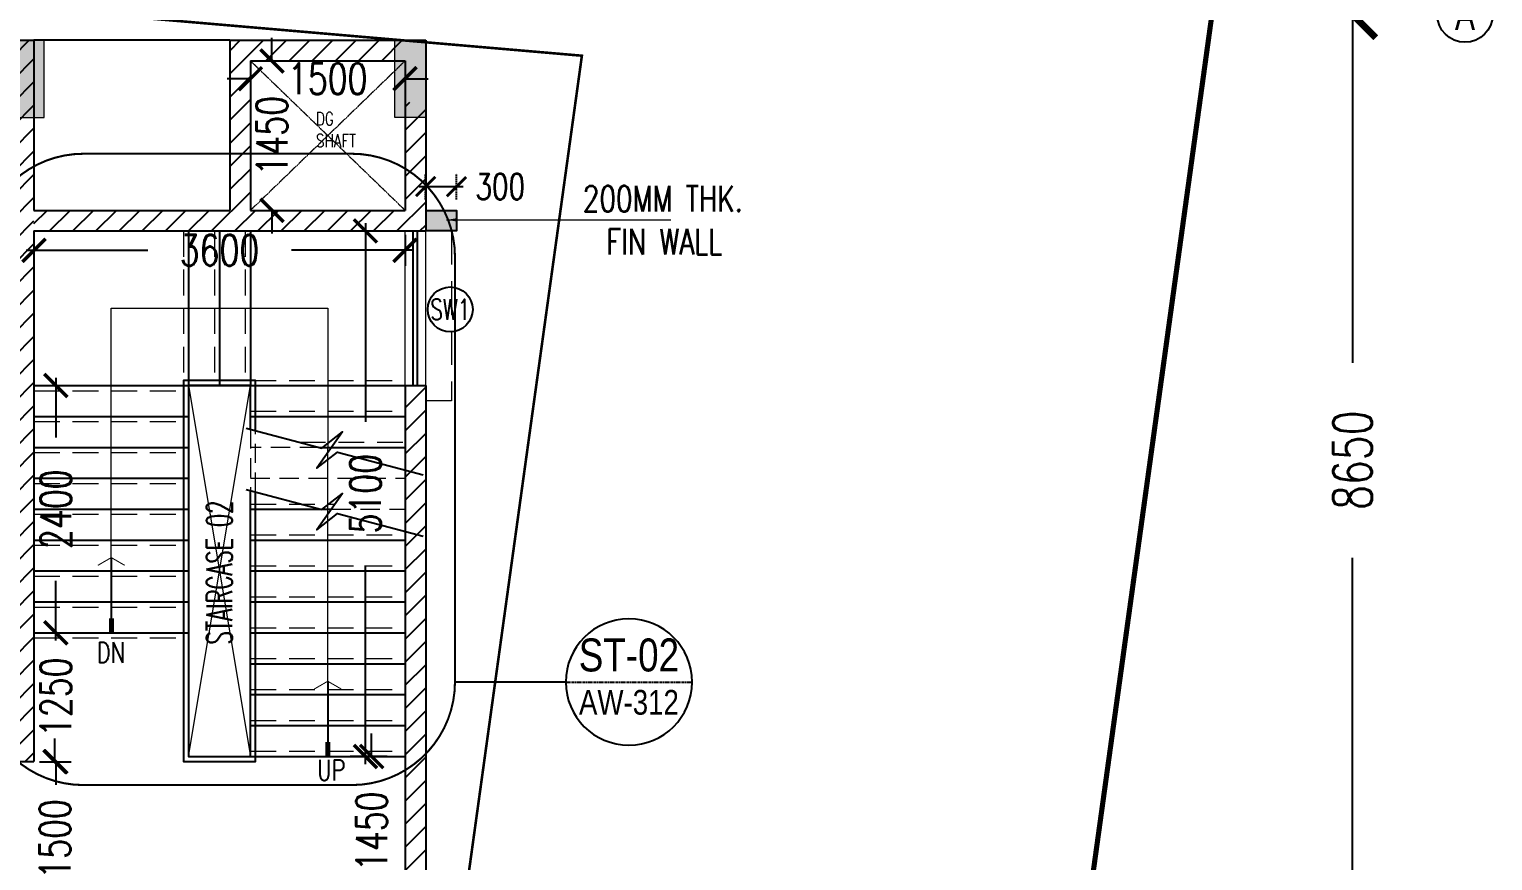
# Model space of a CAD drawing. Header units: millimetres. Extents: x -2076597 to 16308595, y -4402071 to 17875273.
# Drawn here: x -2023644 to -2009447, y -4207072 to -4199003 of the extents above; entities that cross this region are included whole.
import ezdxf
from ezdxf.enums import TextEntityAlignment as Align
from ezdxf.lldxf.tags import DXFTag

# ---------------------------------------------------------------- set-up
doc = ezdxf.new("R2010")
doc.units = ezdxf.units.MM
for name, pattern in [('CENTER', [50.8, 31.75, -6.35, 6.35, -6.35]), ('CONTINULUS', [0]), ('DASHDOT', [1, 0.5, -0.25, 0, -0.25]), ('DASHED', [19.05, 12.7, -6.35]), ('DASHED2', [0.375, 0.25, -0.125])]:
    doc.linetypes.add(name, pattern=pattern)
for name, color, linetype, lineweight in [('A- GLAZING', 5, 'Continuous', 9), ('A- LIGHT LINE', 8, 'Continuous', 9), ('A- SHAFT', 8, 'Continuous', 9), ('A-BOUNDARY LINES', 4, 'Continuous', 25), ('A-COL HATCH', 252, 'Continuous', 9), ('A-DETL-GENF', 92, 'Continuous', 9), ('A-FOR AREAS', 21, 'Continuous', 25), ('S-COL HATCH', 251, 'Continuous', 9), ('S-COLS', 7, 'Continuous', 9)]:
    doc.layers.add(name, color=color, linetype=linetype, lineweight=lineweight)
for name, color, linetype in [('A- STAIRSCASE', 1, 'Continuous'), ('A-ARROW', 8, 'Continuous'), ('A-DIMS', 4, 'Continuous'), ('A-GRID', 8, 'CENTER'), ('A-GRIDTXT', 1, 'Continuous'), ('A-PARAPET WALL', 4, 'Continuous'), ('A-PODIUM LYT ARCH', 85, 'Continuous'), ('A-RAILING', 3, 'Continuous'), ('a-ref', 5, 'Continuous'), ('A-REFS', 3, 'DASHED'), ('A-REV CLOUD', 2, 'DASHED'), ('A-SCHED', 1, 'Continuous'), ('A-SETBACK', 3, 'Continuous'), ('A-SITE BOUNDARY', 7, 'CENTER'), ('A-TXTROOM', 3, 'Continuous'), ('A-WALL', 2, 'Continuous'), ('A-WALL HATCH', 8, 'Continuous')]:
    doc.layers.add(name, color=color, linetype=linetype)
doc.styles.add('ARIAL', font='arial.ttf')
doc.styles.add('ARIAL-GRID', font='arial.ttf', dxfattribs={"width": 0.7, "height": 15})
doc.styles.add('DIM 100', font='romans.shx', dxfattribs={"width": 0.8})
doc.styles.add('ROMANS', font='romans.shx', dxfattribs={"width": 0.75})
tags = doc.linetypes.add('DASHEDX2', pattern=[1.5, 1, -0.5]).pattern_tags.tags
tags[6:7] = [DXFTag(74, 4), DXFTag(75, 0), DXFTag(340, '0'), DXFTag(46, 1.0), DXFTag(50, 0.0), DXFTag(44, 0.0), DXFTag(45, 0.0)]
tags[4:5] = [DXFTag(74, 4), DXFTag(75, 0), DXFTag(340, '0'), DXFTag(46, 1.0), DXFTag(50, 0.0), DXFTag(44, 0.0), DXFTag(45, 0.0)]
doc.dimstyles.new('1_100 MJR', dxfattribs={"dimscale": 100, "dimtxt": 1.75, "dimasz": 1, "dimexe": 1, "dimexo": 0, "dimgap": 0.09, "dimtad": 0, "dimdsep": 46, "dimtxsty": 'DIM 100', "dimblk": 'ARCHTICK', "dimcen": 0.09, "dimdle": 1, "dimclrd": 8, "dimclre": 8, "dimclrt": 256, "dimazin": 0, "dimtfac": 1, "dimtofl": 0, "dimtmove": 1, "dimatfit": 3, "dimfxl": 0, "dimtolj": 1, "dimtzin": 0, "dimlwd": -1, "dimlwe": -1, "dimarcsym": 0})
doc.dimstyles.new('DIMB-200', dxfattribs={"dimscale": 150, "dimtxt": 2.5, "dimasz": 3, "dimexe": 1.5, "dimexo": 0, "dimgap": 3, "dimtad": 0, "dimtoh": 1, "dimdec": 0, "dimzin": 0, "dimdsep": 46, "dimtxsty": 'ROMANS', "dimblk": 'ARCHTICK', "dimcen": 3, "dimdle": 0.75, "dimclrd": 8, "dimclre": 8, "dimclrt": 4, "dimazin": 0, "dimtfac": 1, "dimtdec": 0, "dimtix": 1, "dimtofl": 0, "dimtmove": 2, "dimatfit": 3, "dimldrblk": 'DOT', "dimfxl": 0, "dimtolj": 1, "dimtzin": 0, "dimarcsym": 0})
doc.dimstyles.new('DIMM-100', dxfattribs={"dimscale": 150, "dimtxt": 2, "dimasz": 1.5, "dimexe": 1, "dimexo": 0, "dimgap": 2, "dimtad": 0, "dimtoh": 1, "dimdec": 0, "dimzin": 0, "dimdsep": 46, "dimtxsty": 'ROMANS', "dimblk": 'ARCHTICK', "dimcen": 1.5, "dimdle": 0.5, "dimclrd": 8, "dimclre": 8, "dimclrt": 256, "dimazin": 0, "dimtfac": 1, "dimtdec": 0, "dimtix": 1, "dimtofl": 0, "dimtmove": 2, "dimatfit": 3, "dimldrblk": 'DOT', "dimfxl": 0, "dimtolj": 1, "dimtzin": 0, "dimarcsym": 0})
pattern_1 = [(45, (-2740619.58, -3221090.15), (-112.253202, 112.253202), [])]

# ---------------------------------------------------------------- blocks, each defined once
blk = doc.blocks.new('_ArchTick')
at = {"color": 0, "linetype": 'ByBlock', "const_width": 0.15}
blk.add_lwpolyline([(-0.5, -0.5), (0.5, 0.5)], dxfattribs=at)
blk = doc.blocks.new('*D63')
at = {"color": 8, "lineweight": -2, "transparency": 16777216}
for p, q in [((-3821899, -18339158), (-3821899, -18338908)), ((-3821599, -18339158), (-3821599, -18338908))]:
    blk.add_line(p, q, dxfattribs=at)
at = {"color": 8, "linetype": 'CONTINULUS', "lineweight": -2, "transparency": 16777216}
blk.add_line((-3821961, -18339033), (-3821536, -18339033), dxfattribs=at)
at = {"layer": 'Defpoints', "color": 0, "transparency": 16777216}
for p in [(-3821599, -18339033), (-3821899, -18339263), (-3821599, -18339463)]:
    blk.add_point(p, dxfattribs=at)
at = {"color": 8, "lineweight": -2, "transparency": 16777216, "xscale": 187.5, "yscale": 187.5, "zscale": 187.5, "rotation": 180}
blk.add_blockref('_ArchTick', (-3821899, -18339033), dxfattribs=at)
at = {"color": 8, "lineweight": -2, "transparency": 16777216, "xscale": 187.5, "yscale": 187.5, "zscale": 187.5}
blk.add_blockref('_ArchTick', (-3821599, -18339033), dxfattribs=at)
at = {"color": 4, "transparency": 16777216, "insert": (-3821175, -18339033), "char_height": 250, "attachment_point": 5, "style": 'ROMANS'}
blk.add_mtext('\\A1;300', dxfattribs=at)
blk = doc.blocks.new('_Dot')
at = {"color": 0, "linetype": 'ByBlock', "lineweight": -2}
blk.add_line((-0.5, 0), (-1, 0), dxfattribs=at)
at = {"color": 0, "linetype": 'ByBlock', "const_width": 0.5}
blk.add_lwpolyline([(-0.25, 0, 1), (0.25, 0, 1)], format="xyb", close=True, dxfattribs=at)
blk = doc.blocks.new('shafts')
at = {"layer": 'A- SHAFT', "linetype": 'DASHED2', "ltscale": 2.5}
for p, q in [((719122, -979670), (720622, -978220)), ((720622, -979670), (719122, -978220))]:
    blk.add_line(p, q, dxfattribs=at)
at = {"layer": 'A-TXTROOM', "insert": (719757, -978717, 0), "char_height": 128, "width": 1088.76, "attachment_point": 1, "style": 'ROMANS'}
blk.add_mtext('DG \\PSHAFT', dxfattribs=at)
blk = doc.blocks.new('Family - ___-240295-0_ ground floor')
at = {"layer": 'A-SETBACK', "linetype": 'DASHDOT', "lineweight": -2, "ltscale": 2000, "const_width": 25}
blk.add_lwpolyline([(76480, 233663), (47866, 236124), (29166, 193452), (70915, 193452)], close=True, dxfattribs=at)
at = {"layer": 'A-SITE BOUNDARY', "ltscale": 100, "const_width": 50}
blk.add_lwpolyline([(83289, 239099), (44096, 242471), (19986, 187452), (76141, 187452)], close=True, dxfattribs=at)
blk = doc.blocks.new('*D534')
at = {"layer": 'A-DIMS', "color": 8, "lineweight": -2, "transparency": 16777216}
for p, q in [((-2021289, -4199311), (-2021289, -4199086)), ((-2021439, -4199311), (-2021139, -4199311)), ((-2021439, -4200761), (-2021139, -4200761)), ((-2021289, -4200761), (-2021289, -4200986))]:
    blk.add_line(p, q, dxfattribs=at)
at = {"layer": 'Defpoints', "color": 0, "transparency": 16777216}
for p in [(-2021498, -4199311), (-2021289, -4199311), (-2021498, -4200761)]:
    blk.add_point(p, dxfattribs=at)
at = {"layer": 'A-DIMS', "color": 8, "lineweight": -2, "transparency": 16777216, "xscale": 225, "yscale": 225, "zscale": 225}
for p, rotation in [((-2021289, -4199311), 270), ((-2021289, -4200761), 90)]:
    blk.add_blockref('_ArchTick', p, dxfattribs=dict(at, rotation=rotation))
at = {"layer": 'A-DIMS', "transparency": 16777216, "insert": (-2021289, -4200036), "char_height": 300, "attachment_point": 5, "rotation": 90, "style": 'ROMANS'}
blk.add_mtext('\\A1;1450', dxfattribs=at)
blk = doc.blocks.new('*D535')
at = {"layer": 'A-DIMS', "color": 8, "lineweight": -2, "transparency": 16777216}
for p, q in [((-2021498, -4199333), (-2021498, -4199633)), ((-2019998, -4199333), (-2019998, -4199633)), ((-2021498, -4199483), (-2021723, -4199483)), ((-2019998, -4199483), (-2019773, -4199483))]:
    blk.add_line(p, q, dxfattribs=at)
at = {"layer": 'Defpoints', "color": 0, "transparency": 16777216}
for p in [(-2021498, -4199311), (-2019998, -4199311), (-2019998, -4199483)]:
    blk.add_point(p, dxfattribs=at)
at = {"layer": 'A-DIMS', "color": 8, "lineweight": -2, "transparency": 16777216, "xscale": 225, "yscale": 225, "zscale": 225}
blk.add_blockref('_ArchTick', (-2021498, -4199483), dxfattribs=at)
at = {"layer": 'A-DIMS', "color": 8, "lineweight": -2, "transparency": 16777216, "xscale": 225, "yscale": 225, "zscale": 225, "rotation": 180}
blk.add_blockref('_ArchTick', (-2019998, -4199483), dxfattribs=at)
at = {"layer": 'A-DIMS', "transparency": 16777216, "insert": (-2020748, -4199483), "char_height": 300, "attachment_point": 5, "style": 'ROMANS'}
blk.add_mtext('\\A1;1500', dxfattribs=at)
blk = doc.blocks.new('*D37')
at = {"layer": 'A-BOUNDARY LINES', "color": 8, "lineweight": -2, "transparency": 16777216}
for p, q in [((725528, -986012), (725528, -989504)), ((724848, -986124), (725753, -986124)), ((725528, -994887), (725528, -991395)), ((726351, -994774), (725303, -994774))]:
    blk.add_line(p, q, dxfattribs=at)
at = {"layer": 'Defpoints', "color": 0, "transparency": 16777216}
for p in [(724848, -986124), (725528, -994774), (726351, -994774)]:
    blk.add_point(p, dxfattribs=at)
at = {"layer": 'A-BOUNDARY LINES', "color": 8, "lineweight": -2, "transparency": 16777216, "xscale": 450, "yscale": 450, "zscale": 450}
for p, rotation in [((725528, -986124), 90), ((725528, -994774), 270)]:
    blk.add_blockref('_ArchTick', p, dxfattribs=dict(at, rotation=rotation))
at = {"layer": 'A-BOUNDARY LINES', "color": 4, "transparency": 16777216, "insert": (725528, -990449), "char_height": 375, "attachment_point": 5, "rotation": 90, "style": 'ROMANS'}
blk.add_mtext('\\A1;8650', dxfattribs=at)
blk = doc.blocks.new('GRNO')
at = {"layer": 'A-GRIDTXT', "color": 8}
blk.add_circle((0, 0), 450, dxfattribs=at)
at = {"layer": 'A-GRIDTXT', "style": 'ARIAL-GRID', "width": 0.7}
blk.add_attdef('01', text='', height=350, dxfattribs=at).set_placement((0, 0), align=Align.MIDDLE_CENTER)
blk = doc.blocks.new('A$C7D9D46CB')
at = {"layer": 'A-ARROW'}
for p, q in [((275, 295), (0, 295)), ((1460, 265), (0, 265)), ((275, 235), (0, 235))]:
    blk.add_line(p, q, dxfattribs=at)
at = {"layer": 'A-ARROW', "const_width": 20}
blk.add_lwpolyline([(1310, 5), (1460, 265), (1310, 525)], dxfattribs=at)
blk = doc.blocks.new('*D285')
at = {"layer": 'A-DIMS', "color": 8, "lineweight": -2, "transparency": 16777216}
for p, q in [((-2020382, -4200886), (-2020382, -4202814)), ((-2020232, -4200961), (-2020532, -4200961)), ((-2020382, -4206136), (-2020382, -4204207)), ((-2020232, -4206061), (-2020532, -4206061))]:
    blk.add_line(p, q, dxfattribs=at)
at = {"layer": 'Defpoints', "color": 0, "transparency": 16777216}
for p in [(-2019998, -4200961), (-2020382, -4206061), (-2019998, -4206061)]:
    blk.add_point(p, dxfattribs=at)
at = {"layer": 'A-DIMS', "color": 8, "lineweight": -2, "transparency": 16777216, "xscale": 225, "yscale": 225, "zscale": 225}
for p, rotation in [((-2020382, -4200961), 90), ((-2020382, -4206061), 270)]:
    blk.add_blockref('_ArchTick', p, dxfattribs=dict(at, rotation=rotation))
at = {"layer": 'A-DIMS', "transparency": 16777216, "insert": (-2020382, -4203511), "char_height": 300, "attachment_point": 5, "rotation": 90, "style": 'ROMANS'}
blk.add_mtext('\\A1;5100', dxfattribs=at)
blk = doc.blocks.new('*D286')
at = {"layer": 'A-DIMS', "color": 8, "lineweight": -2, "transparency": 16777216}
for p, q in [((-2023598, -4200998), (-2023598, -4201298)), ((-2019998, -4200998), (-2019998, -4201298)), ((-2023673, -4201148), (-2022494, -4201148)), ((-2019923, -4201148), (-2021101, -4201148))]:
    blk.add_line(p, q, dxfattribs=at)
at = {"layer": 'Defpoints', "color": 0, "transparency": 16777216}
for p in [(-2023598, -4200961), (-2019998, -4200961), (-2023598, -4201148)]:
    blk.add_point(p, dxfattribs=at)
at = {"layer": 'A-DIMS', "color": 8, "lineweight": -2, "transparency": 16777216, "xscale": 225, "yscale": 225, "zscale": 225, "rotation": 180}
blk.add_blockref('_ArchTick', (-2023598, -4201148), dxfattribs=at)
at = {"layer": 'A-DIMS', "color": 8, "lineweight": -2, "transparency": 16777216, "xscale": 225, "yscale": 225, "zscale": 225}
blk.add_blockref('_ArchTick', (-2019998, -4201148), dxfattribs=at)
at = {"layer": 'A-DIMS', "transparency": 16777216, "insert": (-2021798, -4201148), "char_height": 300, "attachment_point": 5, "style": 'ROMANS'}
blk.add_mtext('\\A1;3600', dxfattribs=at)
blk = doc.blocks.new('*D287')
at = {"layer": 'A-DIMS', "color": 8, "lineweight": -2, "transparency": 16777216}
for p, q in [((-2023386, -4202386), (-2023386, -4202964)), ((-2023536, -4202461), (-2023236, -4202461)), ((-2023386, -4204936), (-2023386, -4204357)), ((-2023536, -4204861), (-2023236, -4204861))]:
    blk.add_line(p, q, dxfattribs=at)
at = {"layer": 'Defpoints', "color": 0, "transparency": 16777216}
for p in [(-2023598, -4202461), (-2023598, -4204861), (-2023386, -4204861)]:
    blk.add_point(p, dxfattribs=at)
at = {"layer": 'A-DIMS', "color": 8, "lineweight": -2, "transparency": 16777216, "xscale": 225, "yscale": 225, "zscale": 225}
for p, rotation in [((-2023386, -4202461), 90), ((-2023386, -4204861), 270)]:
    blk.add_blockref('_ArchTick', p, dxfattribs=dict(at, rotation=rotation))
at = {"layer": 'A-DIMS', "transparency": 16777216, "insert": (-2023386, -4203661), "char_height": 300, "attachment_point": 5, "rotation": 90, "style": 'ROMANS'}
blk.add_mtext('\\A1;2400', dxfattribs=at)
blk = doc.blocks.new('*D288')
at = {"layer": 'A-DIMS', "color": 8, "lineweight": -2, "transparency": 16777216}
for p, q in [((-2023386, -4204861), (-2023386, -4204636)), ((-2023536, -4204861), (-2023236, -4204861)), ((-2023536, -4206111), (-2023236, -4206111)), ((-2023386, -4206111), (-2023386, -4206336))]:
    blk.add_line(p, q, dxfattribs=at)
at = {"layer": 'Defpoints', "color": 0, "transparency": 16777216}
for p in [(-2023598, -4204861), (-2023598, -4206111), (-2023386, -4206111)]:
    blk.add_point(p, dxfattribs=at)
at = {"layer": 'A-DIMS', "color": 8, "lineweight": -2, "transparency": 16777216, "xscale": 225, "yscale": 225, "zscale": 225}
for p, rotation in [((-2023386, -4204861), 270), ((-2023386, -4206111), 90)]:
    blk.add_blockref('_ArchTick', p, dxfattribs=dict(at, rotation=rotation))
at = {"layer": 'A-DIMS', "transparency": 16777216, "insert": (-2023386, -4205486), "char_height": 300, "attachment_point": 5, "rotation": 90, "style": 'ROMANS'}
blk.add_mtext('\\A1;1250', dxfattribs=at)
blk = doc.blocks.new('*D289')
at = {"layer": 'A-DIMS', "color": 8, "lineweight": -2, "transparency": 16777216}
for p, q in [((-2023394, -4206111), (-2023394, -4205886)), ((-2023544, -4206111), (-2023244, -4206111)), ((-2023544, -4207611), (-2023244, -4207611)), ((-2023394, -4207611), (-2023394, -4207836))]:
    blk.add_line(p, q, dxfattribs=at)
at = {"layer": 'Defpoints', "color": 0, "transparency": 16777216}
for p in [(-2023614, -4206111), (-2023614, -4207611), (-2023394, -4207611)]:
    blk.add_point(p, dxfattribs=at)
at = {"layer": 'A-DIMS', "color": 8, "lineweight": -2, "transparency": 16777216, "xscale": 225, "yscale": 225, "zscale": 225}
for p, rotation in [((-2023394, -4206111), 270), ((-2023394, -4207611), 90)]:
    blk.add_blockref('_ArchTick', p, dxfattribs=dict(at, rotation=rotation))
at = {"layer": 'A-DIMS', "transparency": 16777216, "insert": (-2023394, -4206861), "char_height": 300, "attachment_point": 5, "rotation": 90, "style": 'ROMANS'}
blk.add_mtext('\\A1;1500', dxfattribs=at)
blk = doc.blocks.new('REF')
at = {"layer": 'a-ref'}
blk.add_arc((0, 0), 766, 0, 180, dxfattribs=at)
at = {"layer": 'A-REFS'}
blk.add_line((-766, 0), (766, 0), dxfattribs=at)
at = {"layer": 'A-REFS', "color": 10, "linetype": 'Continuous', "style": 'ARIAL', "width": 0.8}
blk.add_attdef('01', text='', height=400, dxfattribs=at).set_placement((0, 328), align=Align.MIDDLE_CENTER)
blk.add_attdef('AW-305', text='', height=300, dxfattribs=at).set_placement((0, -246), align=Align.MIDDLE)
blk = doc.blocks.new('SOP')
at = {"layer": 'A-SCHED', "color": 8}
blk.add_circle((0, 0), 218, dxfattribs=at)
at = {"layer": 'A-SCHED', "style": 'ROMANS', "width": 0.7}
blk.add_attdef('D2', text='', height=200, dxfattribs=at).set_placement((0, 0), align=Align.MIDDLE_CENTER)
blk = doc.blocks.new('*D391')
at = {"layer": 'A-DIMS', "color": 8, "lineweight": -2, "transparency": 16777216}
for p, q in [((-2020322, -4206061), (-2020322, -4205836)), ((-2020172, -4206061), (-2020472, -4206061)), ((-2020172, -4207511), (-2020472, -4207511)), ((-2020322, -4207511), (-2020322, -4207736))]:
    blk.add_line(p, q, dxfattribs=at)
at = {"layer": 'Defpoints', "color": 0, "transparency": 16777216}
for p in [(-2019998, -4206061), (-2020322, -4207511), (-2019998, -4207511)]:
    blk.add_point(p, dxfattribs=at)
at = {"layer": 'A-DIMS', "color": 8, "lineweight": -2, "transparency": 16777216, "xscale": 225, "yscale": 225, "zscale": 225}
for p, rotation in [((-2020322, -4206061), 270), ((-2020322, -4207511), 90)]:
    blk.add_blockref('_ArchTick', p, dxfattribs=dict(at, rotation=rotation))
at = {"layer": 'A-DIMS', "transparency": 16777216, "insert": (-2020322, -4206786), "char_height": 300, "attachment_point": 5, "rotation": 90, "style": 'ROMANS'}
blk.add_mtext('\\A1;1450', dxfattribs=at)
blk = doc.blocks.new('FEATURE WALL')
at = {"layer": 'A-WALL HATCH'}
h = blk.add_hatch(color=252, dxfattribs=at)
h.dxf.hatch_style = 1
h.paths.add_polyline_path([(-3821598.5, -18339263.2), (-3821898.5, -18339263.2), (-3821898.5, -18339463.2), (-3821598.5, -18339463.2)])
at = {"layer": 'A- LIGHT LINE', "color": 1, "linetype": 'DASHED2', "ltscale": 1300}
blk.add_lwpolyline([(-3821898.5, -18339463.2), (-3821648.5, -18339463.2), (-3821648.5, -18341113.2), (-3821898.5, -18341113.2)], dxfattribs=at)
at = {"layer": 'A-WALL'}
blk.add_lwpolyline([(-3821898.5, -18339263.2), (-3821598.5, -18339263.2), (-3821598.5, -18339463.2), (-3821898.5, -18339463.2)], dxfattribs=at)
at = {"layer": 'A-TXTROOM', "insert": (-3821363, -18339025.1, 0), "char_height": 250.282, "width": 3684.893, "attachment_point": 1, "style": 'ROMANS'}
blk.add_mtext('\\pi988.8;200MM THK. \\P\\pi1216.7;FIN WALL ', dxfattribs=at)
dim = blk.add_linear_dim(base=(-3821598.5, -18339032.6), p1=(-3821898.5, -18339263.2), p2=(-3821598.5, -18339463.2), dimstyle='DIMM-100', override={"dimfxlon": 1})
dim.commit()
dim.dimension.update_dxf_attribs({"geometry": '*D63', "text_midpoint": (-3821175.5, -18339032.6), "dimtype": 128})
at = {"layer": 'A- LIGHT LINE'}
blk.add_leader([(-3821695.1, -18339355.6), (-3819521.6, -18339355.6)], dimstyle='1_100 MJR', dxfattribs=at)
blk = doc.blocks.new('COLUMN 1')
at = {"layer": 'A-COL HATCH'}
blk.add_hatch(color=256, dxfattribs=at).paths.add_polyline_path([(716536.2, -987124.1), (716236.2, -987124.1), (716236.2, -986374.1), (716536.2, -986374.1)])
at = {"layer": 'S-COL HATCH'}
blk.add_hatch(color=256, dxfattribs=at).paths.add_polyline_path([(712536.2, -987124.1), (712836.2, -987124.1), (712836.2, -986374.1), (712536.2, -986374.1)])
at = {"layer": 'S-COLS'}
for points in [[(712536.2, -987124.1), (712836.2, -987124.1), (712836.2, -986374.1), (712536.2, -986374.1)], [(716536.2, -987124.1), (716236.2, -987124.1), (716236.2, -986374.1), (716536.2, -986374.1)]]:
    blk.add_lwpolyline(points, close=True, dxfattribs=at)
at = {"layer": 'A-PODIUM LYT ARCH'}
ref = blk.add_blockref('GRNO', (726618.4, -986124.1), dxfattribs=dict(at, xscale=0.5979073243647236, yscale=0.5979073243647236, zscale=0.5979073243647236))
ref.add_attrib('01', 'A', dxfattribs={"layer": 'A-GRIDTXT', "height": 299, "style": 'ARIAL-GRID', "width": 0.7}).set_placement((726618.4, -986124.1), align=Align.MIDDLE_CENTER)
at = {"layer": 'A-BOUNDARY LINES'}
dim = blk.add_linear_dim(base=(725527.5, -994774.1), p1=(724848, -986124.1), p2=(726350.7, -994774.1), angle=90, dimstyle='DIMB-200', dxfattribs=at)
dim.commit()
dim.dimension.update_dxf_attribs({"geometry": '*D37', "text_midpoint": (725527.5, -990449.1)})

msp = doc.modelspace()

# ---------------------------------------------------------------- hatches: boundary and pattern name
at = {"layer": 'A-WALL HATCH'}
h = msp.add_hatch(dxfattribs=at)
h.set_pattern_fill('ANSI31', color=256, scale=50)
h.set_pattern_definition([(45, (1802100.65, 14138502.7), (-112.2532015, 112.2532015), [])])
h.paths.add_polyline_path([(-2023947.9, -4199110.5), (-2025497.9, -4199110.5), (-2025497.9, -4199310.5), (-2025297.9, -4199310.5), (-2025197.9, -4199310.5), (-2023947.9, -4199310.5)], flags=17)
h.paths.add_polyline_path([(-2023797.9, -4199110.5), (-2023947.9, -4199110.5), (-2023947.9, -4199310.5), (-2023797.9, -4199310.5)], flags=17)
h.paths.add_polyline_path([(-2026297.9, -4203310.5), (-2026297.9, -4203510.5), (-2026247.9, -4203510.5), (-2026247.9, -4206110.5), (-2026147.9, -4206110.5), (-2026147.9, -4203510.5), (-2023797.9, -4203510.5), (-2023797.9, -4206010.5), (-2026147.9, -4206010.5), (-2026147.9, -4206110.5), (-2023597.9, -4206110.5), (-2023597.9, -4199110.5), (-2023797.9, -4199110.5), (-2023797.9, -4203310.5)])
h.paths.add_polyline_path([(-2026247.9, -4205260.5), (-2026147.9, -4205260.5), (-2026147.9, -4204060.5), (-2026247.9, -4204060.5)], flags=17)
edge = h.paths.add_edge_path(flags=16)
edge.add_line((-2026247.9, -4204060.5), (-2026147.9, -4204060.5))
h = msp.add_hatch(dxfattribs=at)
h.set_pattern_fill('ANSI31', color=256, scale=50)
h.set_pattern_definition(pattern_1)
h.paths.add_polyline_path([(-2019997.9, -4199112.7), (-2020022.6, -4199110.5), (-2021697.9, -4199110.5), (-2021697.9, -4200760.5), (-2023597.9, -4200760.5), (-2023597.9, -4200960.5), (-2019797.9, -4200960.5), (-2019797.9, -4199710.5), (-2019997.9, -4199710.5), (-2019997.9, -4200760.5), (-2021497.9, -4200760.5), (-2021497.9, -4199310.5), (-2019997.9, -4199310.5)])
h = msp.add_hatch(dxfattribs=at)
h.set_pattern_fill('ANSI31', color=256, scale=50)
h.set_pattern_definition(pattern_1)
h.paths.add_polyline_path([(-2019797.9, -4202460.5), (-2019997.9, -4202460.5), (-2019997.9, -4207510.5), (-2019797.9, -4207510.5)])
h.paths.add_polyline_path([(-2019797.9, -4209160.5), (-2019997.9, -4209160.5), (-2019997.9, -4210010.5), (-2022847.9, -4210010.5), (-2022847.9, -4210210.5), (-2019798.2, -4210210.5), (-2019797.9, -4210208.3)])

# ---------------------------------------------------------------- linework, layer by layer
at = {"layer": 'A- GLAZING'}
for p, q in [((-2019997.9, -4202460.5), (-2019997.9, -4200960.5)), ((-2019797.9, -4202460.5), (-2019797.9, -4200960.5))]:
    msp.add_line(p, q, dxfattribs=at)
at = {"layer": 'A- LIGHT LINE', "color": 5, "linetype": 'DASHED2', "ltscale": 1000}
for p, q in [((-2022147.9, -4200960.5), (-2022147.9, -4203960.5)), ((-2021847.9, -4200960.5), (-2021847.9, -4202460.5)), ((-2021547.9, -4200960.5), (-2021547.9, -4202460.5)), ((-2021497.9, -4202410.5), (-2019997.9, -4202410.5)), ((-2023597.9, -4202510.5), (-2022147.9, -4202510.5)), ((-2021497.9, -4202710.5), (-2019997.9, -4202710.5)), ((-2023597.9, -4202810.5), (-2022097.9, -4202810.5)), ((-2021019.7, -4203010.5), (-2019997.9, -4203010.5)), ((-2023597.9, -4203110.5), (-2022097.9, -4203110.5)), ((-2023597.9, -4203410.5), (-2022097.9, -4203410.5)), ((-2023597.9, -4203710.5), (-2022097.9, -4203710.5)), ((-2021497.9, -4203610.5), (-2020676.4, -4203610.5)), ((-2023597.9, -4204010.5), (-2022097.9, -4204010.5)), ((-2021497.9, -4203910.5), (-2019997.9, -4203910.5)), ((-2021497.9, -4204210.5), (-2019997.9, -4204210.5)), ((-2023597.9, -4204310.5), (-2022097.9, -4204310.5)), ((-2021497.9, -4204510.5), (-2019997.9, -4204510.5)), ((-2023597.9, -4204610.5), (-2022097.9, -4204610.5)), ((-2021497.9, -4204810.5), (-2019997.9, -4204810.5)), ((-2023597.9, -4204910.5), (-2022097.9, -4204910.5)), ((-2021497.9, -4205110.5), (-2019997.9, -4205110.5)), ((-2021497.9, -4205410.5), (-2019997.9, -4205410.5)), ((-2021497.9, -4205710.5), (-2019997.9, -4205710.5)), ((-2021497.9, -4206010.5), (-2019997.9, -4206010.5))]:
    msp.add_line(p, q, dxfattribs=at)
at = {"layer": 'A- LIGHT LINE', "linetype": 'DASHED2', "ltscale": 750}
for p, q in [((-2021497.9, -4202884.1), (-2021497.9, -4203480.4)), ((-2021447.9, -4203493.6), (-2021447.9, -4202897.4)), ((-2020830.5, -4203060.5), (-2021497.9, -4203060.5)), ((-2021497.9, -4203360.5), (-2019997.9, -4203360.5)), ((-2020711.7, -4203660.5), (-2019997.9, -4203660.5))]:
    msp.add_line(p, q, dxfattribs=at)
at = {"layer": 'A- LIGHT LINE'}
for points in [[(-2022847.9, -4204860.5), (-2022847.9, -4201710.5), (-2020747.9, -4201710.5), (-2020747.9, -4203060.5)], [(-2020747.9, -4206060.5), (-2020747.9, -4203060.5)]]:
    msp.add_lwpolyline(points, dxfattribs=at)
at = {"layer": 'A- SHAFT', "linetype": 'CONTINULUS', "ltscale": 8}
for p, q in [((-2022097.9, -4202460.5), (-2021497.9, -4206060.5)), ((-2022097.9, -4206060.5), (-2021497.9, -4202460.5))]:
    msp.add_line(p, q, dxfattribs=at)
msp.add_lwpolyline([(-2021497.9, -4206060.5), (-2022097.9, -4206060.5), (-2022097.9, -4203960.5)], dxfattribs=at)
at = {"layer": 'A- STAIRSCASE'}
for p, q in [((-2022097.9, -4200960.5), (-2022097.9, -4202460.5)), ((-2021797.9, -4200960.5), (-2021797.9, -4202460.5)), ((-2021497.9, -4200960.5), (-2021497.9, -4202460.5)), ((-2023597.9, -4202460.5), (-2019997.9, -4202460.5)), ((-2023597.9, -4202760.5), (-2022097.9, -4202760.5)), ((-2021497.9, -4202760.5), (-2019997.9, -4202760.5)), ((-2023597.9, -4203060.5), (-2022097.9, -4203060.5)), ((-2023597.9, -4203360.5), (-2022097.9, -4203360.5)), ((-2023597.9, -4203660.5), (-2022097.9, -4203660.5)), ((-2021497.9, -4203660.5), (-2020711.7, -4203660.5)), ((-2023597.9, -4203960.5), (-2022097.9, -4203960.5)), ((-2021497.9, -4203960.5), (-2019997.9, -4203960.5)), ((-2023597.9, -4204260.5), (-2022097.9, -4204260.5)), ((-2021497.9, -4204260.5), (-2019997.9, -4204260.5)), ((-2023597.9, -4204560.5), (-2022097.9, -4204560.5)), ((-2021497.9, -4204560.5), (-2019997.9, -4204560.5)), ((-2023597.9, -4204860.5), (-2022097.9, -4204860.5)), ((-2021497.9, -4204860.5), (-2019997.9, -4204860.5)), ((-2021497.9, -4205160.5), (-2019997.9, -4205160.5)), ((-2021497.9, -4205460.5), (-2019997.9, -4205460.5)), ((-2021497.9, -4205760.5), (-2019997.9, -4205760.5)), ((-2021497.9, -4206060.5), (-2019997.9, -4206060.5))]:
    msp.add_line(p, q, dxfattribs=at)
at = {"layer": 'A- STAIRSCASE', "linetype": 'DASHEDX2', "ltscale": 250}
msp.add_line((-2020830.5, -4203060.5), (-2019997.9, -4203060.5), dxfattribs=at)
at = {"layer": 'A-DIMS'}
msp.add_line((-2021697.9, -4199110.5), (-2023597.9, -4199110.5), dxfattribs=at)
at = {"layer": 'A-FOR AREAS'}
for points in [[(-2021537.8, -4202873.6), (-2020805.9, -4203067), (-2020603.5, -4202911.4), (-2020853.2, -4203264.1), (-2020651.9, -4203107.9), (-2019823.2, -4203327)], [(-2021537.8, -4203469.8), (-2020805.9, -4203663.3), (-2020603.5, -4203507.6), (-2020853.2, -4203860.3), (-2020651.9, -4203704.1), (-2019823.2, -4203923.3)]]:
    msp.add_lwpolyline(points, dxfattribs=at)
at = {"layer": 'A-PARAPET WALL'}
for p, q in [((-2019917.9, -4202460.5), (-2019917.9, -4200960.5)), ((-2019877.9, -4202460.5), (-2019877.9, -4200960.5))]:
    msp.add_line(p, q, dxfattribs=at)
at = {"layer": 'A-RAILING'}
for points in [[(-2021447.9, -4202897.4), (-2021447.9, -4202410.5), (-2022147.9, -4202410.5), (-2022147.9, -4206110.5), (-2021447.9, -4206110.5), (-2021447.9, -4203493.6)], [(-2021497.9, -4202884.1), (-2021497.9, -4202460.5), (-2022097.9, -4202460.5), (-2022097.9, -4206060.5), (-2021497.9, -4206060.5), (-2021497.9, -4203480.4)]]:
    msp.add_lwpolyline(points, dxfattribs=at)
at = {"layer": 'a-ref', "linetype": 'DASHDOT', "ltscale": 1000, "const_width": 20}
msp.add_lwpolyline([(-2020513.8, -4206337.8), (-2023118.8, -4206337.8, -0.4142136), (-2024118.8, -4205337.8), (-2024118.8, -4201211.3, -0.4142136), (-2023118.8, -4200211.3), (-2020513.8, -4200211.3, -0.4142136), (-2019513.8, -4201211.3), (-2019513.8, -4205337.8, -0.4142136)], format="xyb", close=True, dxfattribs=at)
msp.add_lwpolyline([(-2019513.8, -4205337.8), (-2018439.3, -4205337.8)], dxfattribs=at)
at = {"layer": 'a-ref'}
msp.add_arc((-2017826.3, -4205337.8), 613, 180, 0, dxfattribs=at)
at = {"layer": 'A-WALL'}
for p, q in [((-2025497.9, -4199110.5), (-2023597.9, -4199110.5)), ((-2023597.9, -4199110.5), (-2023597.9, -4200760.5)), ((-2021697.9, -4199110.5), (-2019797.9, -4199110.5)), ((-2021697.9, -4199110.5), (-2021697.9, -4200760.5)), ((-2019797.9, -4199110.5), (-2019797.9, -4200960.5)), ((-2021497.9, -4199310.5), (-2019997.9, -4199310.5)), ((-2021497.9, -4199310.5), (-2021497.9, -4200760.5)), ((-2019997.9, -4199310.5), (-2019997.9, -4200760.5)), ((-2023597.9, -4200760.5), (-2021697.9, -4200760.5)), ((-2021497.9, -4200760.5), (-2019997.9, -4200760.5)), ((-2023597.9, -4200960.5), (-2019797.9, -4200960.5)), ((-2023597.9, -4200960.5), (-2023597.9, -4206110.5)), ((-2019997.9, -4202460.5), (-2019997.9, -4207510.5)), ((-2019997.9, -4202460.5), (-2019797.9, -4202460.5)), ((-2019797.9, -4202460.5), (-2019797.9, -4202460.5)), ((-2019797.9, -4202460.5), (-2019797.9, -4207510.5)), ((-2026247.9, -4206110.5), (-2023597.9, -4206110.5))]:
    msp.add_line(p, q, dxfattribs=at)

# ---------------------------------------------------------------- block references
at = {"layer": 'A- LIGHT LINE'}
msp.add_blockref('shafts', (-2740619.6, -3221090.2), dxfattribs=at)
at = {"layer": 'A- LIGHT LINE', "yscale": 0.5, "zscale": 0.5, "rotation": 269.9999816950331}
for p, xscale in [((-2022980.3, -4204860.5), -0.4999999999999996), ((-2020880.3, -4206060.5), -0.4999999999999997)]:
    msp.add_blockref('A$C7D9D46CB', p, dxfattribs=dict(at, xscale=xscale))
at = {"layer": 'A-DETL-GENF', "color": 8}
msp.add_blockref('Family - ___-240295-0_ ground floor', (-2094762.5, -4432922.9), dxfattribs=at)
at = {"layer": 'A-GRID', "color": 8}
msp.add_blockref('COLUMN 1', (-2736334, -3212736.4), dxfattribs=at)
at = {"layer": 'A-REFS', "xscale": 0.8, "yscale": 0.8, "zscale": 0.8}
msp.add_blockref('REF', (-2017826.3, -4205337.8), dxfattribs=at).add_auto_attribs({'01': 'ST-02', 'AW-305': 'AW-312'})
at = {"layer": 'A-REV CLOUD'}
msp.add_blockref('FEATURE WALL', (1802100.7, 14138502.7), dxfattribs=at)
at = {"layer": 'A-SCHED'}
msp.add_blockref('SOP', (-2019560, -4201722.1), dxfattribs=at).add_auto_attribs({'D2': 'SW1'})

# ---------------------------------------------------------------- texts
at = {"layer": 'A-TXTROOM', "style": 'ROMANS', "width": 0.6}
msp.add_text('STAIRCASE 02', height=250.282, rotation=90, dxfattribs=at).set_placement((-2021673.9, -4204974.3, 0))
at = {"layer": 'A-TXTROOM', "char_height": 200, "width": 994.286, "attachment_point": 1, "style": 'ROMANS'}
for s, insert in [('DN', (-2022989.3, -4204952.4)), ('UP', (-2020851.8, -4206092.9))]:
    msp.add_mtext(s, dxfattribs=dict(at, insert=insert))

# ---------------------------------------------------------------- dimensions: what is measured, and where the dimension line sits
at = {"layer": 'A-DIMS'}
for base, p1, p2, picture, middle in [((-2021289.4, -4199310.5), (-2021497.9, -4200760.5), (-2021497.9, -4199310.5), '*D534', (-2021289.4, -4200035.5)), ((-2020382.3, -4206060.5), (-2019997.9, -4200960.5), (-2019997.9, -4206060.5), '*D285', (-2020382.3, -4203510.5)), ((-2023386.3, -4204860.5), (-2023597.9, -4202460.5), (-2023597.9, -4204860.5), '*D287', (-2023386.3, -4203660.5)), ((-2023386.3, -4206110.5), (-2023597.9, -4204860.5), (-2023597.9, -4206110.5), '*D288', (-2023386.3, -4205485.5)), ((-2020321.8, -4207510.5), (-2019997.9, -4206060.5), (-2019997.9, -4207510.5), '*D391', (-2020321.8, -4206785.5)), ((-2023394.1, -4207610.5), (-2023613.6, -4206110.5), (-2023613.6, -4207610.5), '*D289', (-2023394.1, -4206860.5))]:
    dim = msp.add_linear_dim(base=base, p1=p1, p2=p2, angle=90, dimstyle='DIMM-100', override={"dimfxlon": 1}, dxfattribs=at)
    dim.commit()
    dim.dimension.update_dxf_attribs({"geometry": picture, "text_midpoint": middle})
for base, p1, p2, picture, middle in [((-2019997.9, -4199483.5), (-2021497.9, -4199310.5), (-2019997.9, -4199310.5), '*D535', (-2020747.9, -4199483.5)), ((-2023597.9, -4201148.4), (-2019997.9, -4200960.5), (-2023597.9, -4200960.5), '*D286', (-2021797.9, -4201148.4))]:
    dim = msp.add_linear_dim(base=base, p1=p1, p2=p2, dimstyle='DIMM-100', override={"dimfxlon": 1}, dxfattribs=at)
    dim.commit()
    dim.dimension.update_dxf_attribs({"geometry": picture, "text_midpoint": middle})

doc.saveas('drawing.dxf')
